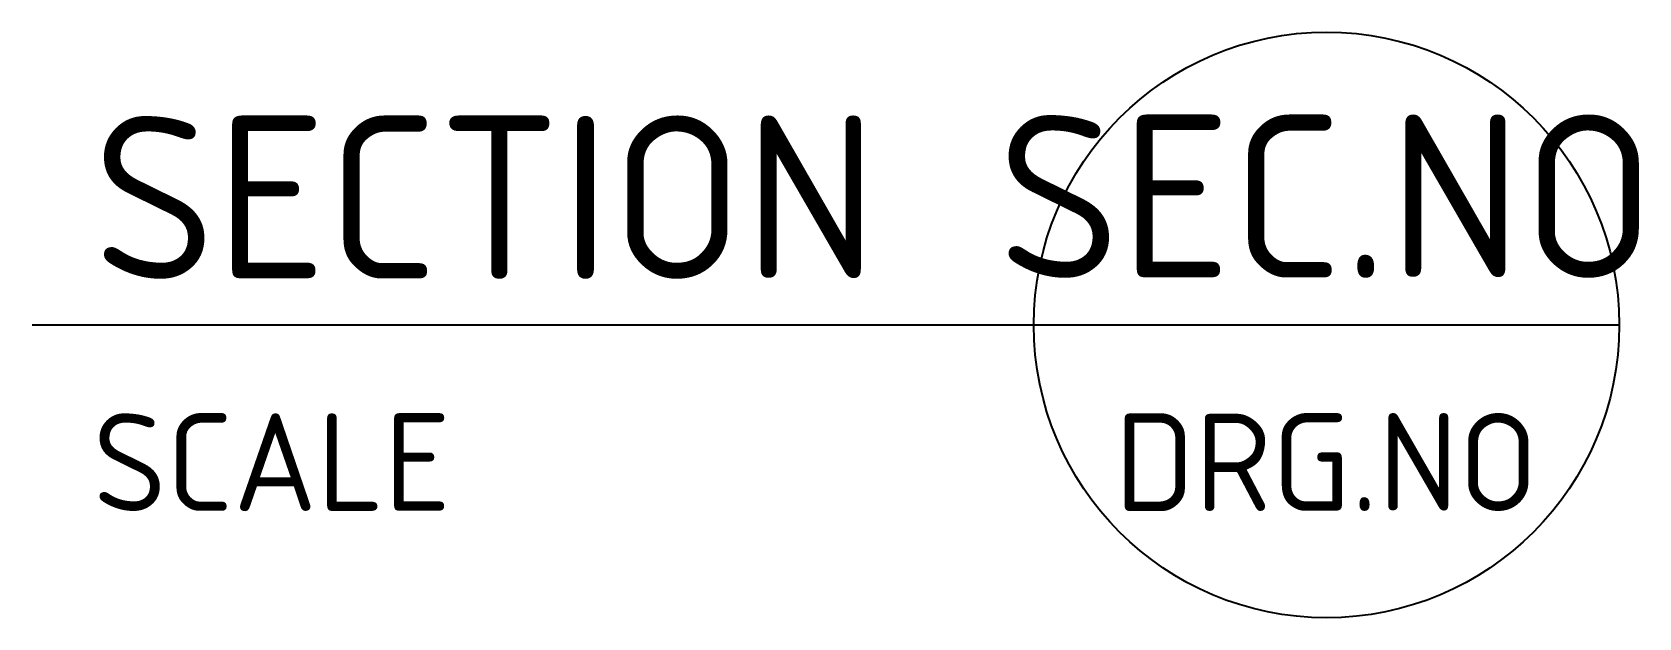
# Model space of a CAD drawing. Header units: millimetres. Extents: x 30.3 to 55, y 17.5 to 26.5.
import ezdxf
from ezdxf.enums import TextEntityAlignment as Align

# ---------------------------------------------------------------- set-up
doc = ezdxf.new("R2010")
doc.units = ezdxf.units.MM
doc.header["$MEASUREMENT"] = 0
for name, color, linetype in [('Dras_Note', 1, 'Continuous'), ('Dras_symbol', 3, 'Continuous'), ('Dras_text', 2, 'Continuous')]:
    doc.layers.add(name, color=color, linetype=linetype)
doc.styles.add('ISO3098B', font='iso3098b.shx')

msp = doc.modelspace()

# ---------------------------------------------------------------- linework, layer by layer
at = {"layer": 'Dras_Note'}
msp.add_line((30.297, 22.011), (54.684, 22.011), dxfattribs=at)
msp.add_circle((50.186, 22.011), 4.498, dxfattribs=at)

# ---------------------------------------------------------------- texts
at = {"layer": 'Dras_symbol', "linetype": 'Continuous', "style": 'ISO3098B'}
msp.add_text('SECTION', height=2.5, dxfattribs=at).set_placement((31.23, 22.721))
msp.add_attdef('SEC.NO', text='?', height=2.5, dxfattribs=at).set_placement((50.186, 23.986), align=Align.MIDDLE_CENTER)
at = {"layer": 'Dras_text', "linetype": 'Continuous', "style": 'ISO3098B'}
msp.add_attdef('SCALE', (31.23, 19.154), 'Not to Scale', height=1.5, dxfattribs=at)
msp.add_attdef('DRG.NO', text='-', height=1.5, dxfattribs=at).set_placement((50.186, 19.154), align=Align.CENTER)

doc.saveas('drawing.dxf')
